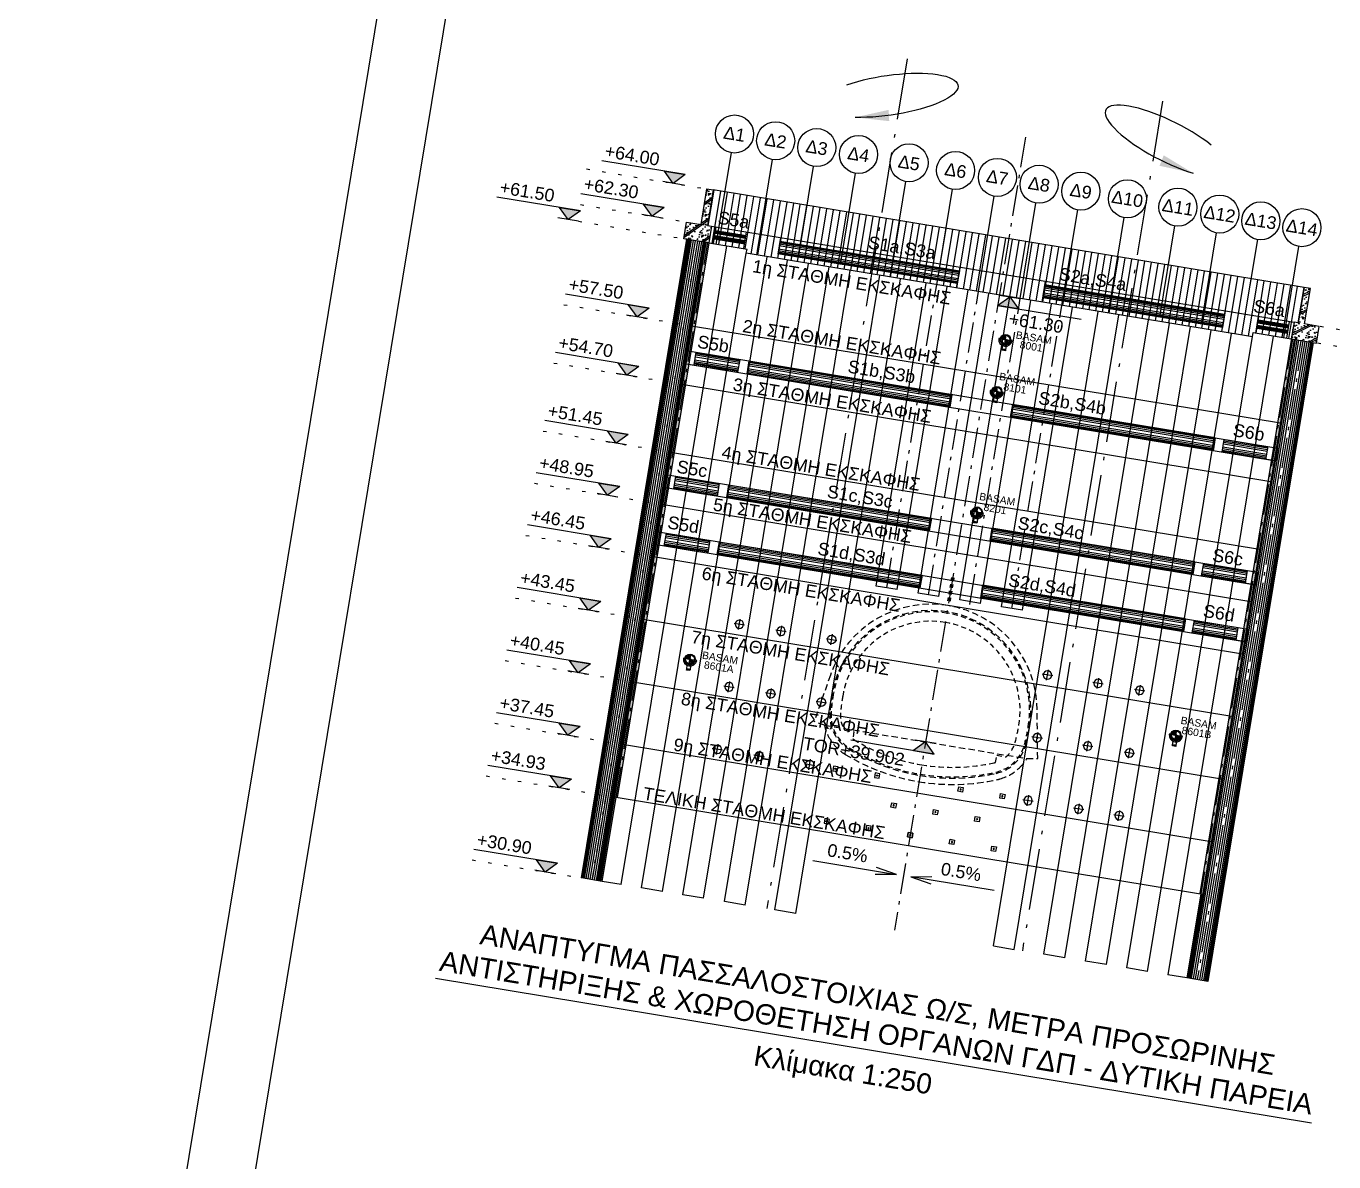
# Model space of a CAD drawing. Header units: metres. Extents: x 93017 to 94633, y 101979 to 102793.
# Drawn here: x 94024.63 to 94063.25, y 102271.5 to 102305.05 of the extents above; entities that cross this region are included whole.
import ezdxf
from ezdxf.enums import TextEntityAlignment as Align

# ---------------------------------------------------------------- set-up
doc = ezdxf.new("R2010")
doc.units = ezdxf.units.M
doc.header["$LTSCALE"] = 0.75
doc.header["$MEASUREMENT"] = 0
for name, pattern in [('ACAD_ISO10W100', [18, 12, -3, 0, -3]), ('DIAK100', [0.6, 0.2, -0.1, 0.2, -0.1]), ('HIDDEN', [0.375, 0.25, -0.125]), ('HIDDEN2', [0.1875, 0.125, -0.0625]), ('SDOT1', [1, 0, -1])]:
    doc.linetypes.add(name, pattern=pattern)
for name, color, linetype in [('A-LEVELS', 2, 'Continuous'), ('AGYRIA_15', 1, 'Continuous'), ('ANTISTHRIJH', 1, 'HIDDEN'), ('FP', 3, 'Continuous'), ('LEVEL', 3, 'Continuous'), ('LEZANTES', 6, 'Continuous'), ('monimh-diak', 253, 'DIAK100'), ('OTM Hatch 0.15', 1, 'Continuous'), ('OTM Line 0.15', 1, 'Continuous'), ('OTM Line 0.25', 2, 'Continuous'), ('OTM Line 0.35', 3, 'Continuous'), ('OTM Line 0.50', 6, 'Continuous'), ('OTM Line Axis 0.15', 1, 'ACAD_ISO10W100'), ('OTM Line Dots 0.25', 2, 'SDOT1'), ('OTM Line Rock 0.50', 3, 'ROCKIN'), ('OTM Solid 253', 253, 'Continuous'), ('OTM Text 0.25', 2, 'Continuous'), ('OTM Text 0.35', 3, 'Continuous'), ('OTM Title + Pinakida', 7, 'Continuous')]:
    doc.layers.add(name, color=color, linetype=linetype)
doc.styles.add('ARIAL', font='ARIAL.TTF')
doc.styles.add('Arial Greek', font='ARIAL.TTF')
doc.styles.add('ARIAL_GREEK', font='ARIAL.TTF')
doc.styles.add('WG-SIMPL', font='ugsimpl.shx', dxfattribs={"width": 1.05})
doc.linetypes.add('ROCKIN', pattern='A,0.0001,-0.2,[131,ltypeshp.shx,S=0.2,R=180,X=0.2,Y=0],-0.2,1,-0.1,[131,ltypeshp.shx,S=0.1,R=180,X=0.1,Y=0],-0.1,0.5,-0.05,[131,ltypeshp.shx,S=0.05,R=180,X=0.05,Y=0],-0.05,0.5', length=2.7001)

# ---------------------------------------------------------------- blocks, each defined once
blk = doc.blocks.new('AGKYRIO')
at = {"layer": 'OTM Line 0.25'}
for p, q in [((-0.125, 0), (0.125, 0)), ((0, -0.125), (0, 0.125))]:
    blk.add_line(p, q, dxfattribs=at)
blk.add_circle((0, 0), 0.1, dxfattribs=at)
blk = doc.blocks.new('23')
at = {"layer": 'AGYRIA_15', "const_width": 0.0133}
blk.add_lwpolyline([(0, -0.007, -1), (0, 0.007, -1)], format="xyb", close=True, dxfattribs=at)
at = {"layer": 'AGYRIA_15'}
blk.add_circle((0, 0), 0.0267, dxfattribs=at)
at = {"layer": 'OTM Line 0.25'}
blk.add_lwpolyline([(-0.11, -0.11), (0.11, -0.11), (0.11, 0.11), (-0.11, 0.11)], close=True, dxfattribs=at)
blk = doc.blocks.new('Level L')
at = {"layer": 'A-LEVELS'}
blk.add_hatch(color=256, dxfattribs=at).paths.add_polyline_path([(0.25, 0.25), (0, 0), (-0.25, 0.25)])
for p, q in [((0.25, 0.25), (-1.75, 0.25)), ((0.25, 0), (-0.25, 0))]:
    blk.add_line(p, q, dxfattribs=at)
blk.add_lwpolyline([(0.25, 0.25), (0, 0), (-0.25, 0.25)], close=True, dxfattribs=at)
at = {"layer": 'A-LEVELS', "style": 'WG-SIMPL', "width": 1.05}
blk.add_attdef('±000.00', (-1.713, 0.351), '', height=0.3, rotation=360, dxfattribs=at)
blk = doc.blocks.new('A$C561B5FF1')
at = {"layer": 'OTM Line 0.25', "ltscale": 0.05}
for p, q in [((0.255, -0.61), (0.255, 0)), ((2.78, 0), (12.5, 0)), ((2.78, 0), (2.78, -0.61)), ((25.12, 0), (15.4, 0)), ((-0.22, -0.61), (1.88, -0.61)), ((2.78, -0.61), (12.5, -0.61)), ((12.5, 0), (12.5, -0.61)), ((15.4, 0), (15.4, -0.61)), ((25.12, -0.61), (15.4, -0.61)), ((25.12, 0), (25.12, -0.61)), ((28.09, -0.61), (26.02, -0.61)), ((27.645, -0.61), (27.645, 0))]:
    blk.add_line(p, q, dxfattribs=at)
at = {"layer": 'OTM Line 0.25'}
for p, q in [((2.355, -0.61), (2.355, 0)), ((25.545, -0.61), (25.545, 0))]:
    blk.add_line(p, q, dxfattribs=at)
at = {"layer": 'OTM Line 0.35', "ltscale": 0.05}
for p, q in [((-0.22, -0.61), (-0.22, 0)), ((-0.22, 0), (28.12, 0)), ((-0.22, -0.61), (28.12, -0.61)), ((28.12, -0.61), (28.12, 0))]:
    blk.add_line(p, q, dxfattribs=at)
at = {"layer": 'OTM Solid 253'}
for p, q in [((2.355, -0.027), (0.255, -0.027)), ((2.355, -0.077), (0.255, -0.077)), ((2.355, -0.147), (0.255, -0.147)), ((2.355, -0.227), (0.255, -0.227)), ((2.355, -0.377), (0.255, -0.377)), ((2.355, -0.457), (0.255, -0.457)), ((2.355, -0.527), (0.255, -0.527)), ((2.355, -0.577), (0.255, -0.577)), ((12.5, -0.027), (2.78, -0.027)), ((12.5, -0.077), (2.78, -0.077)), ((12.5, -0.147), (2.78, -0.147)), ((12.5, -0.227), (2.78, -0.227)), ((12.5, -0.377), (2.78, -0.377)), ((12.5, -0.457), (2.78, -0.457)), ((12.5, -0.527), (2.78, -0.527)), ((12.5, -0.577), (2.78, -0.577)), ((25.12, -0.027), (15.4, -0.027)), ((25.12, -0.077), (15.4, -0.077)), ((25.12, -0.147), (15.4, -0.147)), ((25.12, -0.227), (15.4, -0.227)), ((25.12, -0.377), (15.4, -0.377)), ((25.12, -0.457), (15.4, -0.457)), ((25.12, -0.527), (15.4, -0.527)), ((25.12, -0.577), (15.4, -0.577)), ((27.645, -0.027), (25.545, -0.027)), ((27.645, -0.077), (25.545, -0.077)), ((27.645, -0.147), (25.545, -0.147)), ((27.645, -0.227), (25.545, -0.227)), ((27.645, -0.377), (25.545, -0.377)), ((27.645, -0.457), (25.545, -0.457)), ((27.645, -0.527), (25.545, -0.527)), ((27.645, -0.577), (25.545, -0.577))]:
    blk.add_line(p, q, dxfattribs=at)
blk = doc.blocks.new('3d')
at = {"ltscale": 0.1}
h = blk.add_hatch(color=7, dxfattribs=at)
edge = h.paths.add_edge_path()
edge.add_arc((752.874, -264.647), 0.0337, 90, 180, ccw=False)
edge.add_line((752.874, -264.614), (752.874, -264.439))
edge.add_arc((752.874, -264.647), 0.208, 90, 180)
edge.add_line((752.666, -264.647), (752.841, -264.647))
edge = h.paths.add_edge_path()
edge.add_line((752.874, -264.856), (752.874, -264.681))
edge.add_arc((752.874, -264.647), 0.0337, 270, 360)
edge.add_line((752.908, -264.647), (753.083, -264.647))
edge.add_arc((752.874, -264.647), 0.208, -90, 0, ccw=False)
at = {"color": 7, "ltscale": 0.1}
for p, q in [((752.874, -264.614), (752.874, -264.439)), ((752.615, -264.647), (752.556, -264.647)), ((752.666, -264.647), (752.841, -264.647)), ((752.874, -264.856), (752.874, -264.681)), ((752.908, -264.647), (753.083, -264.647)), ((753.193, -264.647), (753.133, -264.647))]:
    blk.add_line(p, q, dxfattribs=at)
for points in [[(752.841, -264.647, -0.414214), (752.874, -264.614), (752.874, -264.439, 0.414214), (752.666, -264.647)], [(752.874, -264.856), (752.874, -264.681, 0.414214), (752.908, -264.647), (753.083, -264.647, -0.414214)]]:
    blk.add_lwpolyline(points, format="xyb", close=True, dxfattribs=at)
blk.add_lwpolyline([(752.956, -264.955), (752.956, -265.117), (752.792, -265.117), (752.792, -264.955)], dxfattribs=at)
blk.add_lwpolyline([(752.792, -265.117), (752.956, -265.117), (752.956, -265.177), (752.792, -265.177)], close=True, dxfattribs=at)
for radius in [0.24, 0.208, 0.0337]:
    blk.add_circle((752.874, -264.647), radius, dxfattribs=at)
for radius in [0.319, 0.259]:
    blk.add_arc((752.874, -264.647), radius, 180, 0, dxfattribs=at)

msp = doc.modelspace()

# ---------------------------------------------------------------- hatches: boundary and pattern name
at = {"layer": 'OTM Hatch 0.15', "ltscale": 0.1}
h = msp.add_hatch(dxfattribs=at)
h.set_pattern_fill('CONCRETE2', color=256, scale=0.03125, angle=-9.3741, style=0)
h.set_pattern_definition([(350.62593, (93775.92103, 102247.20365), (0.1017997, 0.6166537), [0.03125, -0.59375]), (80.62593, (93775.95187, 102247.19856), (-0.6166537, 0.1017997), [0.03125, -0.59375]), (35.62593, (93775.92103, 102247.20365), (0.1017997, 0.61665375), [0.0441942, -0.8396893]), (350.62593, (93775.77705, 102247.29076), (0.1017997, 0.6166537), [0.03125, -0.59375]), (80.62593, (93775.77705, 102247.29076), (-0.6166537, 0.1017997), [0.03125, -0.59375]), (125.62593, (93775.8079, 102247.28567), (-0.61665375, 0.1017997), [0.0441942, -0.8396893]), (350.62593, (93776.0902, 102247.4608), (0.1017997, 0.6166537), [0.03125, -0.59375]), (80.62593, (93776.0902, 102247.4608), (-0.6166537, 0.1017997), [0.03125, -0.59375]), (125.62593, (93776.121, 102247.4557), (-0.61665375, 0.1017997), [0.0441942, -0.8396893]), (170.62593, (93776.04916, 102247.4042), (-0.1017997, -0.6166537), [0.0625, -0.5625]), (260.62593, (93776.04916, 102247.4042), (0.6166537, -0.1017997), [0.0625, -0.5625]), (125.62593, (93776.039, 102247.34254), (-0.61665375, 0.1017997), [0.0883883, -0.7954951]), (170.62593, (93775.64834, 102247.4704), (-0.1017997, -0.6166537), [0.03125, -0.59375]), (80.62593, (93775.64834, 102247.4704), (-0.6166537, 0.1017997), [0.03125, -0.59375]), (35.62593, (93775.6175, 102247.47546), (0.1017997, 0.61665375), [0.0441942, -0.8396893]), (350.62593, (93775.7148, 102247.6811), (0.1017997, 0.6166537), [0.03125, -0.59375]), (80.62593, (93775.7148, 102247.6811), (-0.6166537, 0.1017997), [0.03125, -0.59375]), (125.62593, (93775.74563, 102247.67602), (-0.61665375, 0.1017997), [0.0441942, -0.8396893]), (170.62593, (93775.9459, 102247.738), (-0.1017997, -0.6166537), [0.03125, -0.59375]), (260.62593, (93775.9459, 102247.738), (0.6166537, -0.1017997), [0.03125, -0.59375]), (125.62593, (93775.9408, 102247.70715), (-0.61665375, 0.1017997), [0.0441942, -0.8396893]), (170.62593, (93775.8896, 102247.5889), (-0.1017997, -0.6166537), [0.03125, -0.59375]), (80.62593, (93775.8896, 102247.5889), (-0.6166537, 0.1017997), [0.03125, -0.59375]), (35.62593, (93775.8588, 102247.594), (0.1017997, 0.61665375), [0.0441942, -0.8396893]), (350.62593, (93775.7663, 102247.60927), (0.1017997, 0.6166537), [0.0625, -0.5625]), (260.62593, (93775.7663, 102247.60927), (0.6166537, -0.1017997), [0.0625, -0.5625]), (35.62593, (93775.7561, 102247.5476), (0.1017997, 0.61665375), [0.0883883, -0.7954951]), (35.62593, (93775.5151, 102247.239), (-0.25742704, 0.3592267), []), (35.62593, (93775.5768, 102247.2288), (-0.25742704, 0.3592267), []), (350.62593, (93775.5202, 102247.2698), (0.1017997, 0.6166537), [0, -0.25, 0, -0.34375, 0, -0.03125]), (350.62593, (93775.59205, 102247.3213), (0.1017997, 0.6166537), [0, -0.125, 0, -0.25, 0, -0.25]), (350.62593, (93775.8797, 102247.33716), (0.1017997, 0.6166537), [0, -0.25, 0, -0.375]), (350.62593, (93775.5816, 102247.4497), (0.1017997, 0.6166537), [0, -0.34375, 0, -0.28125]), (350.62593, (93775.8076, 102247.47576), (0.1017997, 0.6166537), [0, -0.625]), (350.62593, (93775.69444, 102247.5578), (0.1017997, 0.6166537), [0, -0.3125, 0, -0.3125]), (350.62593, (93775.7046, 102247.61945), (0.1017997, 0.6166537), [0, -0.25, 0, -0.375]), (350.62593, (93775.77646, 102247.67093), (0.1017997, 0.6166537), [0, -0.1875, 0, -0.21875, 0, -0.21875]), (350.62593, (93775.7558, 102247.7377), (0.1017997, 0.6166537), [0, -0.28125, 0, -0.34375]), (350.62593, (93775.7968, 102247.79426), (0.1017997, 0.6166537), [0, -0.1875, 0, -0.15625, 0, -0.28125])])
h.paths.add_polyline_path([(94044.135, 102299.267), (94044.053, 102298.774), (94044.793, 102298.652), (94044.875, 102299.145), (94044.751, 102299.165), (94044.924, 102300.214), (94044.739, 102300.244), (94044.566, 102299.196)])
h = msp.add_hatch(dxfattribs=at)
h.set_pattern_fill('CONCRETE2', color=256, scale=0.03125, angle=-9.3741, style=0)
h.set_pattern_definition([(341.25186, (94471.957, 102157.8472), (0.2008805, 0.5918378), [0.03125, -0.59375]), (71.25186, (94471.9866, 102157.8372), (-0.5918378, 0.2008805), [0.03125, -0.59375]), (26.25186, (94471.95703, 102157.84723), (0.2008805, 0.59183786), [0.0441942, -0.8396893]), (341.25186, (94471.82916, 102157.95663), (0.2008805, 0.5918378), [0.03125, -0.59375]), (71.25186, (94471.82916, 102157.95663), (-0.5918378, 0.2008805), [0.03125, -0.59375]), (116.25186, (94471.85875, 102157.9466), (-0.59183786, 0.2008805), [0.0441942, -0.8396893]), (341.25186, (94472.1658, 102158.0734), (0.2008805, 0.5918378), [0.03125, -0.59375]), (71.25186, (94472.1658, 102158.0734), (-0.5918378, 0.2008805), [0.03125, -0.59375]), (116.25186, (94472.1954, 102158.06333), (-0.59183786, 0.2008805), [0.0441942, -0.8396893]), (161.25186, (94472.1161, 102158.02424), (-0.2008805, -0.5918378), [0.0625, -0.5625]), (251.25186, (94472.1161, 102158.02424), (0.5918378, -0.2008805), [0.0625, -0.5625]), (116.25186, (94472.09602, 102157.96506), (-0.59183786, 0.2008805), [0.08838835, -0.7954951]), (161.25186, (94471.7314, 102158.1548), (-0.2008805, -0.5918378), [0.03125, -0.59375]), (71.25186, (94471.7314, 102158.1548), (-0.5918378, 0.2008805), [0.03125, -0.59375]), (26.25186, (94471.70183, 102158.16486), (0.2008805, 0.59183786), [0.0441942, -0.8396893]), (341.25186, (94471.8313, 102158.3519), (0.2008805, 0.5918378), [0.03125, -0.59375]), (71.25186, (94471.8313, 102158.3519), (-0.5918378, 0.2008805), [0.03125, -0.59375]), (116.25186, (94471.8609, 102158.34187), (-0.59183786, 0.2008805), [0.0441942, -0.8396893]), (161.25186, (94472.0686, 102158.3704), (-0.2008805, -0.5918378), [0.03125, -0.59375]), (251.25186, (94472.0686, 102158.3704), (0.5918378, -0.2008805), [0.03125, -0.59375]), (116.25186, (94472.05855, 102158.3408), (-0.59183786, 0.2008805), [0.0441942, -0.8396893]), (161.25186, (94471.9888, 102158.23246), (-0.2008805, -0.5918378), [0.03125, -0.59375]), (71.25186, (94471.9888, 102158.23246), (-0.5918378, 0.2008805), [0.03125, -0.59375]), (26.25186, (94471.9592, 102158.2425), (0.2008805, 0.59183786), [0.0441942, -0.8396893]), (341.25186, (94471.8704, 102158.27264), (0.2008805, 0.5918378), [0.0625, -0.5625]), (251.25186, (94471.8704, 102158.27264), (0.5918378, -0.2008805), [0.0625, -0.5625]), (26.25186, (94471.85033, 102158.21345), (0.2008805, 0.59183786), [0.08838835, -0.7954951]), (26.25186, (94471.5623, 102157.9482), (-0.1954787, 0.39635917), []), (26.25186, (94471.62147, 102157.9281), (-0.1954787, 0.39635917), []), (341.25186, (94471.57233, 102157.9778), (0.2008805, 0.5918378), [0, -0.25, 0, -0.34375, 0, -0.03125]), (341.25186, (94471.6516, 102158.0169), (0.2008805, 0.5918378), [0, -0.125, 0, -0.25, 0, -0.25]), (341.25186, (94471.938, 102157.9857), (0.2008805, 0.5918378), [0, -0.25, 0, -0.375]), (341.25186, (94471.6622, 102158.1453), (0.2008805, 0.5918378), [0, -0.34375, 0, -0.28125]), (341.25186, (94471.8894, 102158.1342), (0.2008805, 0.5918378), [0, -0.625]), (341.25186, (94471.79114, 102158.23354), (0.2008805, 0.5918378), [0, -0.3125, 0, -0.3125]), (341.25186, (94471.8112, 102158.2927), (0.2008805, 0.5918378), [0, -0.25, 0, -0.375]), (341.25186, (94471.8905, 102158.3318), (0.2008805, 0.5918378), [0, -0.1875, 0, -0.21875, 0, -0.21875]), (341.25186, (94471.881, 102158.40105), (0.2008805, 0.5918378), [0, -0.28125, 0, -0.34375]), (341.25186, (94471.9307, 102158.4502), (0.2008805, 0.5918378), [0, -0.1875, 0, -0.15625, 0, -0.28125])])
h.paths.add_polyline_path([(94062.819, 102296.183), (94062.387, 102296.254), (94062.561, 102297.302), (94062.376, 102297.333), (94062.202, 102296.285), (94062.079, 102296.305), (94061.998, 102295.812), (94062.738, 102295.689)])
at = {"layer": 'OTM Solid 253', "ltscale": 0.05}
h = msp.add_hatch(dxfattribs=at)
h.set_pattern_fill('LINE', color=256, scale=0.0625, angle=90, style=0)
h.set_pattern_definition([(80.62593, (94547.3487, 102145.43709), (-0.19578756, 0.0323214), [])])
h.paths.add_polyline_path([(94062.379, 102297.332), (94044.927, 102300.213), (94044.754, 102299.165), (94044.878, 102299.145), (94044.796, 102298.651), (94045.925, 102298.465), (94045.904, 102298.342), (94060.852, 102295.874), (94060.872, 102295.997), (94062.001, 102295.811), (94062.082, 102296.304), (94062.206, 102296.284)])
for points in [[(94042.002, 102282.282), (94042.088, 102282.267), (94044.793, 102298.652), (94044.707, 102298.666)], [(94062.084, 102295.797), (94061.998, 102295.812), (94059.293, 102279.427), (94059.379, 102279.413)]]:
    msp.add_hatch(color=256, dxfattribs=at).paths.add_polyline_path(points)

# ---------------------------------------------------------------- linework, layer by layer
at = {"color": 7, "ltscale": 0.1}
msp.add_line((94036.724, 102276.928), (94062.596, 102272.657), dxfattribs=at)
at = {"layer": 'ANTISTHRIJH'}
for p, q in [((94048.383, 102285.878), (94047.902, 102284.51)), ((94054.508, 102283.42), (94054.492, 102284.869)), ((94048.207, 102284.403), (94047.902, 102284.51)), ((94048.207, 102284.403), (94054.185, 102283.416)), ((94054.185, 102283.416), (94054.508, 102283.42))]:
    msp.add_line(p, q, dxfattribs=at)
for points in [[(94048.383, 102285.878, -0.36397), (94051.861, 102287.936, -0.36397), (94054.492, 102284.869, -0.36397)], [(94054.185, 102283.416, -0.063943), (94053.972, 102283.147, -0.123813), (94053.402, 102282.817, -0.014832), (94053.324, 102282.797, -0.096104), (94051.002, 102282.732, -0.096104), (94048.823, 102283.54, -0.014832), (94048.756, 102283.584, -0.123813), (94048.323, 102284.08, -0.063943), (94048.207, 102284.403)]]:
    msp.add_lwpolyline(points, format="xyb", dxfattribs=at)
msp.add_lwpolyline([(94051.032, 102282.917, 0.096124), (94053.284, 102282.98, 0.280391), (94054.152, 102283.821, 0.02286), (94054.266, 102284.353, 0.414214), (94051.83, 102287.751, 0.414214), (94048.432, 102285.316, 0.02286), (94048.368, 102284.776, 0.280391), (94048.92, 102283.7, 0.096124)], format="xyb", close=True, dxfattribs=at)
at = {"layer": 'FP', "color": 1, "linetype": 'HIDDEN2'}
for p, q in [((94051.962, 102288.764), (94051.833, 102287.987)), ((94052.032, 102288.753), (94051.903, 102287.976))]:
    msp.add_line(p, q, dxfattribs=at)
at = {"layer": 'LEVEL'}
msp.add_line((94051.239, 102284.169), (94051.196, 102283.91), dxfattribs=at)
at = {"layer": 'monimh-diak'}
for points in [[(94051.038, 102282.954, 0.096122), (94053.276, 102283.017, 0.28038), (94054.116, 102283.83, 0.02286), (94054.229, 102284.359, 0.414214), (94051.824, 102287.714, 0.414214), (94048.469, 102285.31, 0.02286), (94048.405, 102284.773, 0.28038), (94048.94, 102283.732, 0.096122)], [(94053.569, 102283.467, 0.155834), (94053.844, 102283.901, 0.02286), (94053.951, 102284.405, 0.414214), (94051.778, 102287.437, 0.414214), (94048.747, 102285.264, 0.02286), (94048.686, 102284.753, 0.155834), (94048.806, 102284.254), (94049.079, 102284.209), (94049.045, 102284, 0.01483), (94049.087, 102283.972, 0.096104), (94051.084, 102283.231, 0.096104), (94053.214, 102283.291, 0.01483), (94053.262, 102283.304), (94053.297, 102283.512)]]:
    msp.add_lwpolyline(points, format="xyb", close=True, dxfattribs=at)
at = {"layer": 'OTM Line 0.15', "ltscale": 0.05}
for p, q in [((94045.015, 102298.615), (94045.46, 102301.312)), ((94046.23, 102298.415), (94046.675, 102301.112)), ((94047.445, 102298.214), (94047.89, 102300.911)), ((94048.678, 102298.01), (94049.123, 102300.707)), ((94050.15, 102297.641), (94050.615, 102300.461)), ((94051.525, 102297.414), (94051.991, 102300.234)), ((94052.758, 102297.21), (94053.224, 102300.03)), ((94053.992, 102297.007), (94054.457, 102299.827)), ((94055.225, 102296.803), (94055.691, 102299.623)), ((94056.6, 102296.576), (94057.066, 102299.396)), ((94058.113, 102296.453), (94058.558, 102299.15)), ((94059.346, 102296.249), (94059.791, 102298.946)), ((94060.561, 102296.049), (94061.006, 102298.746))]:
    msp.add_line(p, q, dxfattribs=at)
at = {"layer": 'OTM Line 0.15', "ltscale": 0.1}
msp.add_line((94061.776, 102295.848), (94062.221, 102298.545), dxfattribs=at)
for centre in [(94045.552, 102301.867), (94046.767, 102301.667), (94047.982, 102301.466), (94049.215, 102301.262), (94050.707, 102301.016), (94052.082, 102300.789), (94053.316, 102300.585), (94054.549, 102300.382), (94055.782, 102300.178), (94057.157, 102299.951), (94058.65, 102299.705), (94059.883, 102299.501), (94061.098, 102299.301), (94062.313, 102299.1)]:
    msp.add_circle(centre, 0.562, dxfattribs=at)
at = {"layer": 'OTM Line 0.25', "ltscale": 0.05}
for p, q in [((94062.376, 102297.333), (94044.924, 102300.214)), ((94044.875, 102299.145), (94062.079, 102296.305)), ((94044.929, 102298.629), (94045.01, 102299.123)), ((94044.952, 102298.768), (94045.852, 102298.619)), ((94044.992, 102299.015), (94045.893, 102298.866)), ((94045.829, 102298.481), (94045.91, 102298.974)), ((94046.909, 102298.809), (94046.828, 102298.316)), ((94044.793, 102298.652), (94045.922, 102298.465)), ((94045.901, 102298.342), (94045.922, 102298.465)), ((94046.892, 102298.701), (94052.195, 102297.826)), ((94060.849, 102295.875), (94045.901, 102298.342)), ((94052.133, 102297.45), (94046.83, 102298.325)), ((94052.111, 102297.317), (94052.213, 102297.934)), ((94052.195, 102297.826), (94052.133, 102297.45)), ((94054.639, 102296.9), (94054.741, 102297.516)), ((94060.026, 102296.533), (94054.723, 102297.408)), ((94054.661, 102297.032), (94059.964, 102296.157)), ((94060.044, 102296.641), (94059.963, 102296.148)), ((94060.962, 102295.983), (94061.043, 102296.476)), ((94061.885, 102295.973), (94060.985, 102296.121)), ((94061.926, 102296.219), (94061.025, 102296.368)), ((94061.862, 102295.834), (94061.943, 102296.327)), ((94060.869, 102295.998), (94061.998, 102295.812)), ((94044.359, 102295.043), (94044.421, 102295.419)), ((94044.066, 102295.092), (94045.361, 102294.878)), ((94045.978, 102295.162), (94045.916, 102294.786)), ((94045.978, 102295.162), (94051.972, 102294.173)), ((94045.916, 102294.786), (94051.91, 102293.797)), ((94051.972, 102294.173), (94051.91, 102293.797)), ((94053.76, 102293.877), (94053.698, 102293.502)), ((94059.754, 102292.888), (94053.76, 102293.877)), ((94059.692, 102292.512), (94053.698, 102293.502)), ((94059.754, 102292.888), (94059.692, 102292.512)), ((94061.249, 102292.255), (94061.311, 102292.631)), ((94061.523, 102292.21), (94060.247, 102292.42)), ((94042.208, 102279.695), (94041.647, 102279.787)), ((94043.423, 102279.494), (94042.806, 102279.596)), ((94044.638, 102279.294), (94044.021, 102279.395)), ((94045.871, 102279.09), (94045.255, 102279.192)), ((94047.364, 102278.844), (94046.747, 102278.945)), ((94053.197, 102277.881), (94053.814, 102277.779)), ((94055.306, 102277.532), (94054.689, 102277.634)), ((94056.539, 102277.329), (94055.923, 102277.431)), ((94057.754, 102277.128), (94057.138, 102277.23)), ((94058.913, 102276.937), (94058.352, 102277.03))]:
    msp.add_line(p, q, dxfattribs=at)
at = {"layer": 'OTM Line 0.25'}
for p, q in [((94041.031, 102279.889), (94044.146, 102298.759)), ((94044.707, 102298.666), (94041.592, 102279.796)), ((94042.208, 102279.695), (94045.323, 102298.564)), ((94042.806, 102279.596), (94045.901, 102298.342)), ((94043.423, 102279.494), (94046.518, 102298.24)), ((94044.021, 102279.395), (94047.116, 102298.142)), ((94044.638, 102279.294), (94047.733, 102298.04)), ((94045.255, 102279.192), (94048.349, 102297.938)), ((94045.871, 102279.09), (94048.966, 102297.836)), ((94046.747, 102278.945), (94049.842, 102297.692)), ((94047.364, 102278.844), (94050.458, 102297.59)), ((94049.739, 102288.51), (94051.217, 102297.465)), ((94050.355, 102288.409), (94051.833, 102297.363)), ((94050.972, 102288.307), (94052.45, 102297.261)), ((94051.588, 102288.205), (94053.067, 102297.159)), ((94052.205, 102288.103), (94053.683, 102297.057)), ((94052.822, 102288.001), (94054.3, 102296.956)), ((94053.438, 102287.9), (94054.917, 102296.854)), ((94053.197, 102277.881), (94056.292, 102296.627)), ((94053.814, 102277.779), (94056.908, 102296.525)), ((94054.055, 102287.798), (94055.533, 102296.752)), ((94054.689, 102277.634), (94057.784, 102296.38)), ((94055.306, 102277.532), (94058.401, 102296.279)), ((94055.923, 102277.431), (94059.017, 102296.177)), ((94056.539, 102277.329), (94059.634, 102296.075)), ((94057.138, 102277.23), (94060.232, 102295.976)), ((94057.754, 102277.128), (94060.869, 102295.998)), ((94061.467, 102295.899), (94058.352, 102277.03)), ((94062.084, 102295.797), (94058.969, 102276.928)), ((94062.645, 102295.705), (94059.53, 102276.835)), ((94045.654, 102294.83), (94045.716, 102295.205)), ((94059.954, 102292.469), (94060.016, 102292.845)), ((94050.355, 102288.409), (94049.739, 102288.51)), ((94051.588, 102288.205), (94050.972, 102288.307)), ((94052.822, 102288.001), (94052.205, 102288.103)), ((94054.055, 102287.798), (94053.438, 102287.9)), ((94041.647, 102279.787), (94042.057, 102282.272)), ((94041.647, 102279.787), (94041.031, 102279.889)), ((94059.324, 102279.422), (94058.913, 102276.937)), ((94059.53, 102276.835), (94058.913, 102276.937))]:
    msp.add_line(p, q, dxfattribs=at)
for points in [[(94044.751, 102299.165), (94044.875, 102299.145), (94044.793, 102298.652), (94044.053, 102298.774), (94044.135, 102299.267), (94044.566, 102299.196), (94044.739, 102300.244), (94044.924, 102300.214), (94044.751, 102299.165)], [(94062.202, 102296.285), (94062.079, 102296.305), (94061.998, 102295.812), (94062.738, 102295.689), (94062.819, 102296.183), (94062.387, 102296.254), (94062.561, 102297.302), (94062.376, 102297.333), (94062.202, 102296.285)]]:
    msp.add_lwpolyline(points, dxfattribs=at)
at = {"layer": 'OTM Line 0.35', "ltscale": 0.05}
for p, q in [((94044.066, 102295.092), (94044.128, 102295.468)), ((94044.128, 102295.468), (94061.604, 102292.583)), ((94044.066, 102295.092), (94061.542, 102292.207)), ((94061.542, 102292.207), (94061.604, 102292.583))]:
    msp.add_line(p, q, dxfattribs=at)
at = {"layer": 'OTM Line 0.50', "ltscale": 0.05, "extrusion": (0, 0, -1)}
msp.add_ellipse((94050.116, 102303.01), major_axis=(2.037, 0.294), ratio=0.28658, start_param=4.098258, end_param=8.40829, dxfattribs=at)
at = {"layer": 'OTM Line 0.50', "ltscale": 0.05}
msp.add_ellipse((94058.358, 102301.649), major_axis=(-1.835, 0.933), ratio=0.28658, start_param=4.098258, end_param=8.40829, dxfattribs=at)
for points in [[(94050.122, 102302.246), (94049.115, 102302.358), (94050.104, 102302.579)], [(94058.106, 102300.928), (94059.097, 102300.711), (94058.23, 102301.237)]]:
    msp.add_solid(points, dxfattribs=at)
at = {"layer": 'OTM Line Axis 0.15', "color": 6, "ltscale": 0.2}
for p, q in [((94050.65, 102304.083), (94046.506, 102278.985)), ((94058.198, 102302.837), (94054.054, 102277.739))]:
    msp.add_line(p, q, dxfattribs=at)
at = {"layer": 'OTM Line Axis 0.15', "ltscale": 0.1}
for p, q in [((94054.145, 102301.772), (94050.278, 102278.35)), ((94044.454, 102298.708), (94041.339, 102279.838)), ((94042.057, 102282.272), (94044.762, 102298.657)), ((94050.047, 102288.459), (94051.525, 102297.414)), ((94051.28, 102288.256), (94052.758, 102297.21)), ((94052.5, 102287.971), (94053.992, 102297.007)), ((94053.747, 102287.849), (94055.225, 102296.803)), ((94062.337, 102295.756), (94059.222, 102276.886)), ((94062.029, 102295.806), (94059.324, 102279.422))]:
    msp.add_line(p, q, dxfattribs=at)
at = {"layer": 'OTM Line Dots 0.25', "ltscale": 0.5}
for p, q in [((94041.176, 102300.833), (94044.739, 102300.244)), ((94041.003, 102299.784), (94044.135, 102299.267)), ((94040.947, 102299.287), (94044.053, 102298.774)), ((94040.514, 102296.824), (94044.3, 102296.199)), ((94066.233, 102295.619), (94062.819, 102296.183)), ((94066.152, 102295.126), (94062.738, 102295.689)), ((94040.211, 102295.101), (94043.996, 102294.476)), ((94039.898, 102293.092), (94043.683, 102292.467)), ((94039.643, 102291.551), (94043.429, 102290.926)), ((94039.389, 102290.009), (94043.174, 102289.384)), ((94039.084, 102288.159), (94042.869, 102287.534)), ((94038.778, 102286.309), (94042.564, 102285.684)), ((94038.473, 102284.459), (94042.258, 102283.834)), ((94038.216, 102282.906), (94042.002, 102282.282)), ((94037.806, 102280.421), (94041.031, 102279.889))]:
    msp.add_line(p, q, dxfattribs=at)
at = {"layer": 'OTM Line Rock 0.50', "color": 1}
for p, q in [((94046.21, 102298.291), (94046.23, 102298.415)), ((94044.281, 102296.202), (94061.677, 102293.331)), ((94060.869, 102295.998), (94061.998, 102295.812)), ((94043.996, 102294.476), (94061.392, 102291.604)), ((94043.665, 102292.47), (94061.061, 102289.599)), ((94043.41, 102290.929), (94060.806, 102288.057)), ((94043.156, 102289.387), (94060.552, 102286.515)), ((94042.851, 102287.537), (94060.246, 102284.665)), ((94042.545, 102285.687), (94059.941, 102282.816)), ((94042.24, 102283.837), (94059.636, 102280.966)), ((94042.002, 102282.282), (94059.379, 102279.413))]:
    msp.add_line(p, q, dxfattribs=at)
msp.add_lwpolyline([(94044.793, 102298.652), (94045.922, 102298.465)], dxfattribs=at)
at = {"layer": 'OTM Solid 253'}
for p, q in [((94044.152, 102298.758), (94041.037, 102279.888)), ((94044.161, 102298.756), (94041.046, 102279.887)), ((94044.173, 102298.754), (94041.058, 102279.884)), ((94044.198, 102298.75), (94041.083, 102279.88)), ((94044.229, 102298.745), (94041.114, 102279.875)), ((94044.275, 102298.737), (94041.16, 102279.868)), ((94045.853, 102298.626), (94044.953, 102298.774)), ((94045.854, 102298.635), (94044.954, 102298.783)), ((94045.857, 102298.647), (94044.956, 102298.796)), ((94045.859, 102298.663), (94044.959, 102298.811)), ((94045.863, 102298.684), (94044.962, 102298.833)), ((94045.867, 102298.709), (94044.966, 102298.857)), ((94045.878, 102298.777), (94044.978, 102298.925)), ((94045.882, 102298.801), (94044.982, 102298.95)), ((94045.886, 102298.823), (94044.985, 102298.971)), ((94045.888, 102298.838), (94044.988, 102298.987)), ((94045.89, 102298.851), (94044.99, 102298.999)), ((94045.892, 102298.86), (94044.991, 102299.008)), ((94044.331, 102298.728), (94041.216, 102279.859)), ((94044.392, 102298.718), (94041.277, 102279.848)), ((94044.46, 102298.707), (94041.345, 102279.837)), ((94044.522, 102298.697), (94041.407, 102279.827)), ((94044.577, 102298.687), (94041.462, 102279.818)), ((94044.623, 102298.68), (94041.508, 102279.81)), ((94044.654, 102298.675), (94041.539, 102279.805)), ((94044.679, 102298.671), (94041.564, 102279.801)), ((94044.691, 102298.669), (94041.576, 102279.799)), ((94044.701, 102298.667), (94041.586, 102279.797)), ((94052.136, 102297.47), (94046.833, 102298.345)), ((94052.141, 102297.501), (94046.838, 102298.376)), ((94052.148, 102297.544), (94046.845, 102298.419)), ((94052.157, 102297.593), (94046.853, 102298.469)), ((94052.172, 102297.686), (94046.869, 102298.561)), ((94052.18, 102297.735), (94046.877, 102298.611)), ((94052.187, 102297.778), (94046.884, 102298.654)), ((94052.192, 102297.809), (94046.889, 102298.685)), ((94054.7, 102297.268), (94060.003, 102296.393)), ((94054.708, 102297.318), (94060.011, 102296.442)), ((94054.715, 102297.361), (94060.019, 102296.485)), ((94054.72, 102297.392), (94060.024, 102296.516)), ((94054.664, 102297.053), (94059.968, 102296.177)), ((94054.67, 102297.083), (94059.973, 102296.208)), ((94054.677, 102297.127), (94059.98, 102296.251)), ((94054.685, 102297.176), (94059.988, 102296.3)), ((94061.886, 102295.979), (94060.986, 102296.127)), ((94061.887, 102295.988), (94060.987, 102296.137)), ((94061.89, 102296), (94060.989, 102296.149)), ((94061.892, 102296.016), (94060.992, 102296.164)), ((94061.896, 102296.037), (94060.995, 102296.186)), ((94061.9, 102296.062), (94060.999, 102296.211)), ((94061.911, 102296.13), (94061.011, 102296.278)), ((94061.915, 102296.154), (94061.015, 102296.303)), ((94061.919, 102296.176), (94061.018, 102296.325)), ((94061.921, 102296.191), (94061.021, 102296.34)), ((94061.923, 102296.204), (94061.023, 102296.352)), ((94061.925, 102296.213), (94061.024, 102296.362)), ((94062.112, 102295.793), (94058.997, 102276.923)), ((94062.158, 102295.785), (94059.043, 102276.915)), ((94062.214, 102295.776), (94059.098, 102276.906)), ((94062.275, 102295.766), (94059.16, 102276.896)), ((94062.399, 102295.745), (94059.283, 102276.876)), ((94062.46, 102295.735), (94059.345, 102276.866)), ((94062.516, 102295.726), (94059.401, 102276.856)), ((94062.562, 102295.718), (94059.447, 102276.849)), ((94062.593, 102295.713), (94059.478, 102276.844)), ((94062.617, 102295.709), (94059.502, 102276.84)), ((94062.63, 102295.707), (94059.515, 102276.838)), ((94062.639, 102295.706), (94059.524, 102276.836)), ((94045.693, 102295.066), (94044.398, 102295.279)), ((94045.701, 102295.115), (94044.406, 102295.329)), ((94045.708, 102295.158), (94044.413, 102295.372)), ((94045.713, 102295.189), (94044.418, 102295.403)), ((94045.657, 102294.85), (94044.362, 102295.064)), ((94045.662, 102294.881), (94044.367, 102295.094)), ((94045.669, 102294.924), (94044.374, 102295.138)), ((94045.678, 102294.973), (94044.383, 102295.187)), ((94051.925, 102293.891), (94045.932, 102294.88)), ((94051.934, 102293.94), (94045.94, 102294.93)), ((94051.949, 102294.033), (94045.955, 102295.022)), ((94051.957, 102294.082), (94045.963, 102295.072)), ((94051.964, 102294.125), (94045.97, 102295.115)), ((94051.969, 102294.156), (94045.975, 102295.146)), ((94051.913, 102293.817), (94045.919, 102294.806)), ((94051.918, 102293.848), (94045.924, 102294.837)), ((94059.731, 102292.748), (94053.737, 102293.738)), ((94059.739, 102292.797), (94053.745, 102293.787)), ((94059.746, 102292.841), (94053.752, 102293.83)), ((94059.751, 102292.871), (94053.757, 102293.861)), ((94059.695, 102292.532), (94053.701, 102293.522)), ((94059.7, 102292.563), (94053.707, 102293.553)), ((94059.708, 102292.606), (94053.714, 102293.596)), ((94059.716, 102292.656), (94053.722, 102293.645)), ((94061.265, 102292.349), (94059.97, 102292.563)), ((94061.273, 102292.399), (94059.978, 102292.612)), ((94061.288, 102292.491), (94059.993, 102292.705)), ((94061.296, 102292.54), (94060.001, 102292.754)), ((94061.303, 102292.584), (94060.008, 102292.797)), ((94061.308, 102292.614), (94060.013, 102292.828)), ((94061.252, 102292.275), (94059.957, 102292.489)), ((94061.257, 102292.306), (94059.963, 102292.52)), ((94059.33, 102279.421), (94058.92, 102276.936)), ((94059.339, 102279.419), (94058.929, 102276.934)), ((94059.351, 102279.417), (94058.941, 102276.932))]:
    msp.add_line(p, q, dxfattribs=at)
at = {"layer": 'OTM Text 0.25', "ltscale": 0.05}
for p, q in [((94044.793, 102298.652), (94042.088, 102282.267)), ((94062.079, 102296.305), (94059.293, 102279.427))]:
    msp.add_line(p, q, dxfattribs=at)
at = {"layer": 'OTM Text 0.25', "ltscale": 0.25}
for p, q in [((94047.866, 102280.402), (94050.333, 102279.995)), ((94050.333, 102279.995), (94049.743, 102280.202)), ((94050.333, 102279.995), (94049.708, 102279.988)), ((94050.759, 102279.925), (94051.383, 102279.932)), ((94053.225, 102279.518), (94050.759, 102279.925)), ((94050.759, 102279.925), (94051.348, 102279.717))]:
    msp.add_line(p, q, dxfattribs=at)
at = {"layer": 'OTM Title + Pinakida', "color": 7}
for p, q in [((94053.654, 102418.381), (94024.629, 102242.561)), ((94055.302, 102416.082), (94026.928, 102244.208))]:
    msp.add_line(p, q, dxfattribs=at)

# ---------------------------------------------------------------- block references
at = {"color": 7, "xscale": 0.6249999999978874, "yscale": 0.625, "zscale": 0.625, "rotation": 350.6259288739992}
for p in [(93616.234, 102535.634), (93615.98, 102534.099), (93615.393, 102530.54), (93606.916, 102526.188), (93621.268, 102523.944)]:
    msp.add_blockref('3d', p, dxfattribs=at)
at = {"layer": 'A-LEVELS', "xscale": 1.249999999995775, "yscale": 1.25, "zscale": 1.249999999999999, "rotation": 350.6259288739992}
for p, values in [((94043.74, 102300.409), {'±000.00': '+64.00'}), ((94040.639, 102299.338), {'±000.00': '+61.50'}), ((94043.119, 102299.435), {'±000.00': '+62.30'}), ((94042.672, 102296.468), {'±000.00': '+57.50'}), ((94042.369, 102294.744), {'±000.00': '+54.70'}), ((94042.056, 102292.736), {'±000.00': '+51.45'}), ((94041.802, 102291.194), {'±000.00': '+48.95'}), ((94041.547, 102289.653), {'±000.00': '+46.45'}), ((94041.242, 102287.803), {'±000.00': '+43.45'}), ((94040.936, 102285.953), {'±000.00': '+40.45'}), ((94040.631, 102284.103), {'±000.00': '+37.45'}), ((94040.375, 102282.55), {'±000.00': '+34.93'}), ((94039.964, 102280.065), {'±000.00': '+30.90'})]:
    msp.add_blockref('Level L', p, dxfattribs=at).add_auto_attribs(values)
at = {"layer": 'A-LEVELS'}
ref = msp.add_blockref('Level L', (94053.683, 102297.057), dxfattribs=dict(at, xscale=1.249999999988596, yscale=1.25, zscale=1.249999999999999, rotation=170.6259288739448))
ref.add_attrib('±000.00', '+61.30', (94053.628, 102296.241, 0.002), dxfattribs={"height": 0.375, "rotation": 350.6259, "style": 'WG-SIMPL', "width": 1.05})
ref = msp.add_blockref('Level L', (94051.196, 102283.91), dxfattribs=dict(at, xscale=-1.24999999999696, yscale=1.25, zscale=1.249999999999999, rotation=170.6259288736701))
ref.add_attrib('±000.00', ' TOR+39.902', (94047.407, 102283.71, 0.002), dxfattribs={"height": 0.375, "rotation": 350.6259, "style": 'WG-SIMPL', "width": 1.05})
at = {"layer": 'OTM Line 0.25', "ltscale": 0.05, "xscale": 0.6249999999978874, "yscale": 0.625, "zscale": 0.625, "rotation": 350.6259288739992}
msp.add_blockref('A$C561B5FF1', (94043.66, 102291.788), dxfattribs=at)
at = {"layer": 'OTM Line 0.25', "rotation": 350.6259288739992}
for name, p, xscale, yscale, zscale in [('A$C561B5FF1', (94043.382, 102290.105), 0.6249999999978874, 0.625, 0.625), ('AGKYRIO', (94045.695, 102287.384), -1.249999999995775, 1.25, 1.249999999999999), ('AGKYRIO', (94046.928, 102287.181), -1.249999999995775, 1.25, 1.249999999999999), ('AGKYRIO', (94048.421, 102286.934), 1.249999999995775, 1.25, 1.249999999999999), ('AGKYRIO', (94054.797, 102285.882), -1.249999999995775, 1.25, 1.249999999999999), ('AGKYRIO', (94045.39, 102285.534), -1.249999999995775, 1.25, 1.249999999999999), ('AGKYRIO', (94056.289, 102285.636), -1.249999999995775, 1.25, 1.249999999999999), ('AGKYRIO', (94057.522, 102285.432), -1.249999999995775, 1.25, 1.249999999999999), ('AGKYRIO', (94046.623, 102285.331), -1.249999999995775, 1.25, 1.249999999999999), ('AGKYRIO', (94048.115, 102285.084), 1.249999999995775, 1.25, 1.249999999999999), ('AGKYRIO', (94054.491, 102284.032), -1.249999999995775, 1.25, 1.249999999999999), ('AGKYRIO', (94045.047, 102283.691), -1.249999999995775, 1.25, 1.249999999999999), ('AGKYRIO', (94046.28, 102283.487), -1.249999999995775, 1.25, 1.249999999999999), ('AGKYRIO', (94055.984, 102283.786), -1.249999999995775, 1.25, 1.249999999999999), ('AGKYRIO', (94057.217, 102283.582), -1.249999999995775, 1.25, 1.249999999999999), ('AGKYRIO', (94047.773, 102283.241), 1.249999999995775, 1.25, 1.249999999999999), ('23', (94048.531, 102283.115), 0.6249999999978874, 0.625, 0.625), ('23', (94049.765, 102282.912), 0.6249999999978874, 0.625, 0.625), ('23', (94052.231, 102282.505), -0.6249999999978874, 0.625, 0.625), ('23', (94053.464, 102282.301), -0.6249999999978874, 0.625, 0.625), ('AGKYRIO', (94054.223, 102282.176), -1.249999999995775, 1.25, 1.249999999999999), ('23', (94050.253, 102282.034), -0.6249999999978874, 0.625, 0.625), ('23', (94051.486, 102281.83), -0.6249999999978874, 0.625, 0.625), ('AGKYRIO', (94055.715, 102281.929), -1.249999999995775, 1.25, 1.249999999999999), ('AGKYRIO', (94056.912, 102281.732), -1.249999999995775, 1.25, 1.249999999999999), ('23', (94048.275, 102281.563), 0.6249999999978874, 0.625, 0.625), ('23', (94049.508, 102281.359), 0.6249999999978874, 0.625, 0.625), ('23', (94052.72, 102281.626), -0.6249999999978874, 0.625, 0.625), ('23', (94050.741, 102281.156), -0.6249999999978874, 0.625, 0.625), ('23', (94050.741, 102281.156), 0.6249999999978874, 0.625, 0.625), ('23', (94051.975, 102280.952), -0.6249999999978874, 0.625, 0.625), ('23', (94053.208, 102280.748), -0.6249999999978874, 0.625, 0.625)]:
    msp.add_blockref(name, p, dxfattribs=dict(at, xscale=xscale, yscale=yscale, zscale=zscale))

# ---------------------------------------------------------------- texts
at = {"layer": 'LEZANTES', "color": 7, "style": 'ARIAL'}
msp.add_text('Κλίμακα 1:250', height=0.59445, rotation=350.6259, dxfattribs=at).set_placement((94048.757, 102274.217), align=Align.MIDDLE_CENTER)
at = {"layer": 'OTM Text 0.25', "style": 'ARIAL'}
for s, p in [('S5a', (94045.038, 102299.222)), ('S1a,S3a', (94049.479, 102298.488)), ('S2a,S4a', (94055.113, 102297.558)), ('S6a', (94060.859, 102296.61)), ('S5b', (94044.433, 102295.557)), ('S1b,S3b', (94048.875, 102294.824)), ('S2b,S4b', (94054.508, 102293.894)), ('S6b', (94060.254, 102292.946)), ('S5c', (94043.824, 102291.865)), ('S1c,S3c', (94048.265, 102291.131)), ('S5d', (94043.552, 102290.219)), ('S2c,S4c', (94053.898, 102290.201)), ('S1d,S3d', (94047.986, 102289.442)), ('S6c', (94059.645, 102289.253)), ('S2d,S4d', (94053.619, 102288.512)), ('S6d', (94059.373, 102287.607)), ('0.5%%%', (94048.272, 102280.536)), ('0.5%%%', (94051.626, 102279.983))]:
    msp.add_text(s, height=0.375, rotation=350.6259, dxfattribs=at).set_placement(p)
for s, p in [('1η ΣΤΑΘΜΗ ΕΚΣΚΑΦΗΣ', (94048.986, 102297.306)), ('2η ΣΤΑΘΜΗ ΕΚΣΚΑΦΗΣ', (94048.694, 102295.537)), ('3η ΣΤΑΘΜΗ ΕΚΣΚΑΦΗΣ', (94048.409, 102293.811)), ('4η ΣΤΑΘΜΗ ΕΚΣΚΑΦΗΣ', (94048.078, 102291.805)), ('5η ΣΤΑΘΜΗ ΕΚΣΚΑΦΗΣ', (94047.824, 102290.264)), ('6η ΣΤΑΘΜΗ ΕΚΣΚΑΦΗΣ', (94047.488, 102288.229)), ('7η ΣΤΑΘΜΗ ΕΚΣΚΑΦΗΣ', (94047.178, 102286.352)), ('8η ΣΤΑΘΜΗ ΕΚΣΚΑΦΗΣ', (94046.877, 102284.529)), ('9η ΣΤΑΘΜΗ ΕΚΣΚΑΦΗΣ', (94046.653, 102283.172)), ('ΤΕΛΙΚΗ ΣΤΑΘΜΗ ΕΚΣΚΑΦΗΣ', (94046.399, 102281.619))]:
    msp.add_text(s, height=0.375, rotation=350.6259, dxfattribs=at).set_placement(p, align=Align.CENTER)
at = {"layer": 'OTM Text 0.35', "color": 2, "style": 'ARIAL'}
for s, p in [('Δ1', (94045.552, 102301.867)), ('Δ2', (94046.767, 102301.667)), ('Δ3', (94047.982, 102301.466)), ('Δ4', (94049.215, 102301.262)), ('Δ5', (94050.707, 102301.016)), ('Δ6', (94052.082, 102300.789)), ('Δ7', (94053.316, 102300.585)), ('Δ8', (94054.549, 102300.382)), ('Δ9', (94055.782, 102300.178)), ('Δ10', (94057.157, 102299.951)), ('Δ11', (94058.65, 102299.705)), ('Δ12', (94059.883, 102299.501)), ('Δ13', (94061.098, 102299.301)), ('Δ14', (94062.313, 102299.1))]:
    msp.add_text(s, height=0.375, rotation=350.6259, dxfattribs=at).set_placement(p, align=Align.MIDDLE_CENTER)
at = {"layer": 'OTM Text 0.35', "color": 7, "style": 'ARIAL_GREEK'}
for s, p in [('BASAM', (94054.394, 102295.85)), ('8001', (94054.317, 102295.594)), ('BASAM', (94053.903, 102294.625)), ('8101', (94053.836, 102294.353)), ('BASAM', (94053.315, 102291.079)), ('8201', (94053.249, 102290.794)), ('BASAM', (94045.127, 102286.391)), ('8601A', (94045.09, 102286.119)), ('BASAM', (94059.263, 102284.465)), ('8601B', (94059.2, 102284.186))]:
    msp.add_text(s, height=0.2187, rotation=350.6259, dxfattribs=at).set_placement(p, align=Align.MIDDLE_CENTER)
at = {"layer": 'OTM Title + Pinakida', "color": 7, "style": 'Arial Greek'}
for s, p in [('ΑΝΑΠΤΥΓΜΑ ΠΑΣΣΑΛΟΣΤΟΙΧΙΑΣ Ω/Σ, ΜΕΤΡΑ ΠΡΟΣΩΡΙΝΗΣ ', (94049.849, 102275.982)), ('ΑΝΤΙΣΤΗΡΙΞΗΣ & ΧΩΡΟΘΕΤΗΣΗ ΟΡΓΑΝΩΝ ΓΔΠ - ΔΥΤΙΚΗ ΠΑΡΕΙΑ', (94049.691, 102275.024))]:
    msp.add_text(s, height=0.6, rotation=350.6259, dxfattribs=at).set_placement(p, align=Align.CENTER)

doc.saveas('drawing.dxf')
